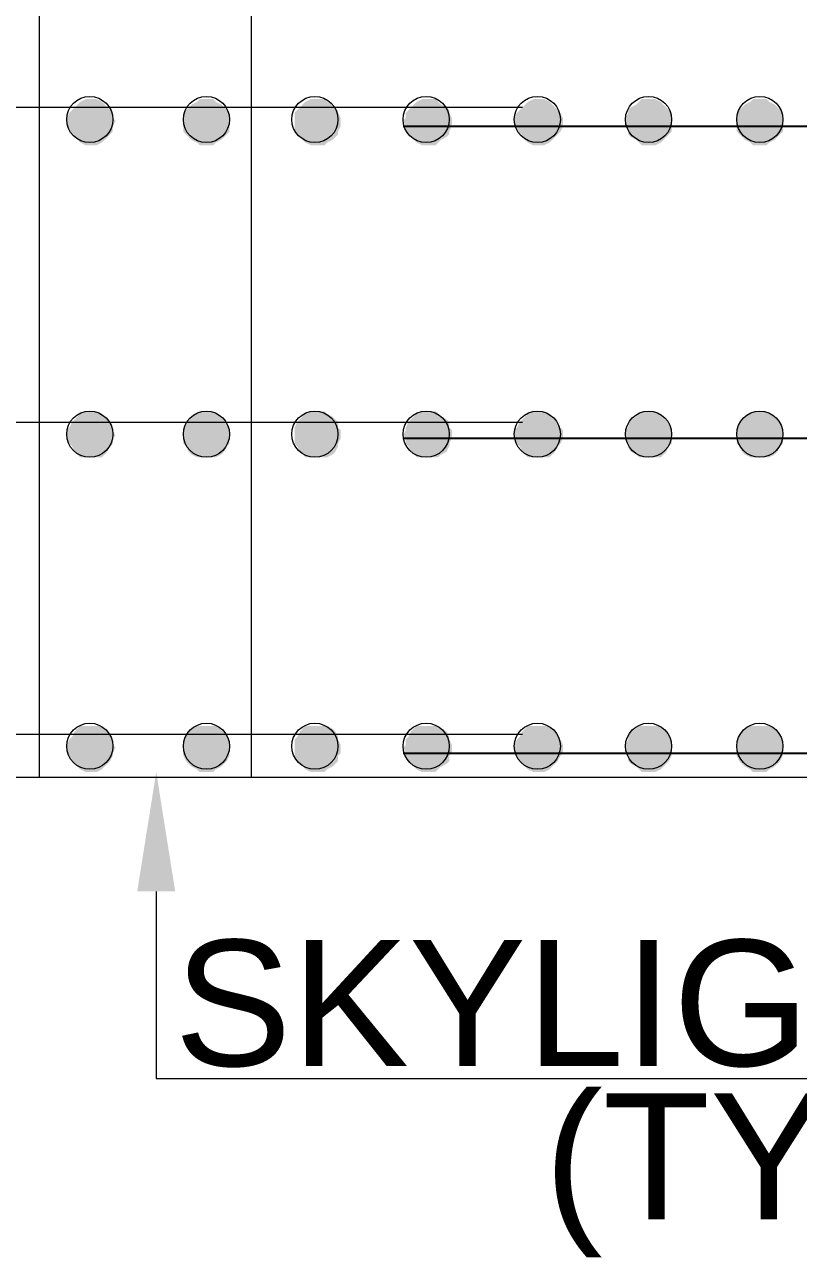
# Model space of a CAD drawing. Header units: inches. Extents: x 2 to 136, y 1 to 96.
# Drawn here: x 43.44 to 49.02, y 41.48 to 50.38 of the extents above; entities that cross this region are included whole.
import ezdxf

# ---------------------------------------------------------------- set-up
doc = ezdxf.new("R2010")
doc.units = ezdxf.units.IN
doc.header["$MEASUREMENT"] = 0
doc.layers.add('PDF_COLUMN', color=251, linetype='Continuous', true_color=0x636466)
doc.layers.add('PDF_Outer Line', color=165, linetype='Continuous', true_color=0x5258ac)
for name, color, linetype in [('PDF_FLOOR LINES', 7, 'Continuous'), ('PDF_Girt', 7, 'Continuous'), ('PDF_Text', 7, 'Continuous')]:
    doc.layers.add(name, color=color, linetype=linetype)
doc.styles.add('PDF Arial', font='arial.ttf')

msp = doc.modelspace()

# ---------------------------------------------------------------- linework, layer by layer
at = {"layer": 'PDF_COLUMN', "color": 7, "lineweight": 0}
for centre in [(43.9079, 49.6914), (44.75, 49.6914), (43.9079, 47.4198), (44.75, 47.4198), (43.9079, 45.1677), (44.75, 45.1677)]:
    msp.add_circle(centre, 0.1665, dxfattribs=at)
at = {"layer": 'PDF_COLUMN', "lineweight": 0}
for centre in [(45.5333, 49.6914), (46.3362, 49.6914), (47.1391, 49.6914), (47.942, 49.6914), (48.7449, 49.6914), (45.5333, 47.4198), (46.3362, 47.4198), (47.1391, 47.4198), (47.942, 47.4198), (48.7449, 47.4198), (45.5333, 45.1677), (46.3362, 45.1677), (47.1391, 45.1677), (47.942, 45.1677), (48.7449, 45.1677)]:
    msp.add_circle(centre, 0.1665, dxfattribs=at)
at = {"layer": 'PDF_COLUMN', "color": 7, "transparency": 33554559}
for points in [[(43.8785, 49.8382), (43.996, 49.8186), (43.8394, 49.8186)], [(43.8981, 49.8382), (43.9569, 49.8382), (43.8785, 49.8382)], [(43.9569, 49.8382), (43.8785, 49.8382), (43.996, 49.8186)], [(43.9373, 49.8382), (43.8981, 49.8382), (43.9569, 49.8382)], [(44.701, 49.8382), (44.8185, 49.8186), (44.6814, 49.8186)], [(44.7402, 49.8382), (44.7989, 49.8382), (44.701, 49.8382)], [(44.7989, 49.8382), (44.701, 49.8382), (44.8185, 49.8186)], [(44.7598, 49.8382), (44.7402, 49.8382), (44.7989, 49.8382)], [(43.761, 49.7403), (44.0744, 49.7011), (43.7414, 49.7011)], [(43.7806, 49.7599), (44.0744, 49.7403), (43.761, 49.7403)], [(44.0744, 49.7403), (43.761, 49.7403), (44.0744, 49.7011)], [(43.8002, 49.7795), (44.0548, 49.7599), (43.7806, 49.7599)], [(44.0548, 49.7599), (43.7806, 49.7599), (44.0744, 49.7403)], [(43.8198, 49.7991), (44.0352, 49.7795), (43.8002, 49.7795)], [(44.0352, 49.7795), (43.8002, 49.7795), (44.0548, 49.7599)], [(43.8394, 49.8186), (44.0156, 49.7991), (43.8198, 49.7991)], [(44.0156, 49.7991), (43.8198, 49.7991), (44.0352, 49.7795)], [(43.996, 49.8186), (43.8394, 49.8186), (44.0156, 49.7991)], [(44.6031, 49.7599), (44.9164, 49.7403), (44.5835, 49.7403)], [(44.9164, 49.7403), (44.5835, 49.7403), (44.9164, 49.7011)], [(44.5835, 49.7403), (44.9164, 49.7011), (44.5835, 49.7011)], [(44.6227, 49.7795), (44.8968, 49.7599), (44.6031, 49.7599)], [(44.8968, 49.7599), (44.6031, 49.7599), (44.9164, 49.7403)], [(44.6423, 49.7991), (44.8772, 49.7795), (44.6227, 49.7795)], [(44.8772, 49.7795), (44.6227, 49.7795), (44.8968, 49.7599)], [(44.6814, 49.8186), (44.8577, 49.7991), (44.6423, 49.7991)], [(44.8577, 49.7991), (44.6423, 49.7991), (44.8772, 49.7795)], [(44.8185, 49.8186), (44.6814, 49.8186), (44.8577, 49.7991)], [(44.0744, 49.7011), (43.7414, 49.7011), (44.0939, 49.6816)], [(43.7414, 49.7011), (44.0939, 49.6816), (43.7414, 49.6816)], [(44.0939, 49.6816), (43.7414, 49.6816), (44.0744, 49.6424)], [(43.7414, 49.6816), (44.0744, 49.6424), (43.7414, 49.6424)], [(44.9164, 49.7011), (44.5835, 49.7011), (44.9164, 49.6816)], [(44.5835, 49.7011), (44.9164, 49.6816), (44.5835, 49.6816)], [(44.9164, 49.6816), (44.5835, 49.6816), (44.9164, 49.6424)], [(44.5835, 49.6816), (44.9164, 49.6424), (44.5835, 49.6424)], [(44.0744, 49.6424), (43.7414, 49.6424), (44.0744, 49.6032)], [(43.7414, 49.6424), (44.0744, 49.6032), (43.761, 49.6032)], [(44.0744, 49.6032), (43.761, 49.6032), (44.0548, 49.5836)], [(43.761, 49.6032), (44.0548, 49.5836), (43.7806, 49.5836)], [(44.0548, 49.5836), (43.7806, 49.5836), (44.0352, 49.5641)], [(43.7806, 49.5836), (44.0352, 49.5641), (43.8002, 49.5641)], [(44.0352, 49.5641), (43.8002, 49.5641), (44.0156, 49.5445)], [(43.8002, 49.5641), (44.0156, 49.5445), (43.8198, 49.5445)], [(44.9164, 49.6424), (44.5835, 49.6424), (44.9164, 49.6032)], [(44.5835, 49.6424), (44.9164, 49.6032), (44.5835, 49.6032)], [(44.9164, 49.6032), (44.5835, 49.6032), (44.8968, 49.5836)], [(44.5835, 49.6032), (44.8968, 49.5836), (44.6031, 49.5836)], [(44.8968, 49.5836), (44.6031, 49.5836), (44.8772, 49.5641)], [(44.6031, 49.5836), (44.8772, 49.5641), (44.6227, 49.5641)], [(44.8772, 49.5641), (44.6227, 49.5641), (44.8577, 49.5445)], [(44.6227, 49.5641), (44.8577, 49.5445), (44.6423, 49.5445)], [(44.0156, 49.5445), (43.8198, 49.5445), (43.996, 49.5249)], [(43.8198, 49.5445), (43.996, 49.5249), (43.8394, 49.5249)], [(43.996, 49.5249), (43.8394, 49.5249), (43.9569, 49.5053)], [(43.8394, 49.5249), (43.9569, 49.5053), (43.8785, 49.5053)], [(43.9569, 49.5053), (43.8785, 49.5053), (43.9373, 49.5053)], [(43.8785, 49.5053), (43.9373, 49.5053), (43.8981, 49.5053)], [(44.8577, 49.5445), (44.6423, 49.5445), (44.8185, 49.5249)], [(44.6423, 49.5445), (44.8185, 49.5249), (44.6814, 49.5249)], [(44.8185, 49.5249), (44.6814, 49.5249), (44.7989, 49.5053)], [(44.6814, 49.5249), (44.7989, 49.5053), (44.701, 49.5053)], [(44.7989, 49.5053), (44.701, 49.5053), (44.7598, 49.5053)], [(44.701, 49.5053), (44.7598, 49.5053), (44.7402, 49.5053)], [(43.8002, 47.5275), (44.0548, 47.5079), (43.7806, 47.5079)], [(43.8198, 47.547), (44.0352, 47.5275), (43.8002, 47.5275)], [(44.0352, 47.5275), (43.8002, 47.5275), (44.0548, 47.5079)], [(43.8394, 47.5666), (44.0156, 47.547), (43.8198, 47.547)], [(44.0156, 47.547), (43.8198, 47.547), (44.0352, 47.5275)], [(43.8785, 47.5862), (43.996, 47.5666), (43.8394, 47.5666)], [(43.996, 47.5666), (43.8394, 47.5666), (44.0156, 47.547)], [(43.8981, 47.5862), (43.9569, 47.5862), (43.8785, 47.5862)], [(43.9569, 47.5862), (43.8785, 47.5862), (43.996, 47.5666)], [(43.9373, 47.5862), (43.8981, 47.5862), (43.9569, 47.5862)], [(44.6227, 47.5275), (44.8968, 47.5079), (44.6031, 47.5079)], [(44.6423, 47.547), (44.8772, 47.5275), (44.6227, 47.5275)], [(44.8772, 47.5275), (44.6227, 47.5275), (44.8968, 47.5079)], [(44.6814, 47.5666), (44.8577, 47.547), (44.6423, 47.547)], [(44.8577, 47.547), (44.6423, 47.547), (44.8772, 47.5275)], [(44.701, 47.5862), (44.8185, 47.5666), (44.6814, 47.5666)], [(44.8185, 47.5666), (44.6814, 47.5666), (44.8577, 47.547)], [(44.7402, 47.5862), (44.7989, 47.5862), (44.701, 47.5862)], [(44.7989, 47.5862), (44.701, 47.5862), (44.8185, 47.5666)], [(44.7598, 47.5862), (44.7402, 47.5862), (44.7989, 47.5862)], [(43.761, 47.4687), (44.0744, 47.4491), (43.7414, 47.4491)], [(44.0744, 47.4491), (43.7414, 47.4491), (44.0939, 47.41)], [(43.7414, 47.4491), (44.0939, 47.41), (43.7414, 47.41)], [(43.7806, 47.5079), (44.0744, 47.4687), (43.761, 47.4687)], [(44.0744, 47.4687), (43.761, 47.4687), (44.0744, 47.4491)], [(44.0548, 47.5079), (43.7806, 47.5079), (44.0744, 47.4687)], [(44.6031, 47.5079), (44.9164, 47.4687), (44.5835, 47.4687)], [(44.9164, 47.4687), (44.5835, 47.4687), (44.9164, 47.4491)], [(44.5835, 47.4687), (44.9164, 47.4491), (44.5835, 47.4491)], [(44.9164, 47.4491), (44.5835, 47.4491), (44.9164, 47.41)], [(44.5835, 47.4491), (44.9164, 47.41), (44.5835, 47.41)], [(44.8968, 47.5079), (44.6031, 47.5079), (44.9164, 47.4687)], [(44.0939, 47.41), (43.7414, 47.41), (44.0744, 47.3904)], [(43.7414, 47.41), (44.0744, 47.3904), (43.7414, 47.3904)], [(44.0744, 47.3904), (43.7414, 47.3904), (44.0744, 47.3512)], [(43.7414, 47.3904), (44.0744, 47.3512), (43.761, 47.3512)], [(44.0744, 47.3512), (43.761, 47.3512), (44.0548, 47.3316)], [(43.761, 47.3512), (44.0548, 47.3316), (43.7806, 47.3316)], [(44.9164, 47.41), (44.5835, 47.41), (44.9164, 47.3904)], [(44.5835, 47.41), (44.9164, 47.3904), (44.5835, 47.3904)], [(44.9164, 47.3904), (44.5835, 47.3904), (44.9164, 47.3512)], [(44.5835, 47.3904), (44.9164, 47.3512), (44.5835, 47.3512)], [(44.9164, 47.3512), (44.5835, 47.3512), (44.8968, 47.3316)], [(44.5835, 47.3512), (44.8968, 47.3316), (44.6031, 47.3316)], [(44.0548, 47.3316), (43.7806, 47.3316), (44.0352, 47.2925)], [(43.7806, 47.3316), (44.0352, 47.2925), (43.8002, 47.2925)], [(44.0352, 47.2925), (43.8002, 47.2925), (44.0156, 47.2729)], [(43.8002, 47.2925), (44.0156, 47.2729), (43.8198, 47.2729)], [(44.0156, 47.2729), (43.8198, 47.2729), (43.996, 47.2533)], [(43.8198, 47.2729), (43.996, 47.2533), (43.8394, 47.2533)], [(43.996, 47.2533), (43.8394, 47.2533), (43.9569, 47.2533)], [(43.8394, 47.2533), (43.9569, 47.2533), (43.8785, 47.2533)], [(43.9569, 47.2533), (43.8785, 47.2533), (43.9373, 47.2533)], [(43.8785, 47.2533), (43.9373, 47.2533), (43.8981, 47.2533)], [(44.8968, 47.3316), (44.6031, 47.3316), (44.8772, 47.2925)], [(44.6031, 47.3316), (44.8772, 47.2925), (44.6227, 47.2925)], [(44.8772, 47.2925), (44.6227, 47.2925), (44.8577, 47.2729)], [(44.6227, 47.2925), (44.8577, 47.2729), (44.6423, 47.2729)], [(44.8577, 47.2729), (44.6423, 47.2729), (44.8185, 47.2533)], [(44.6423, 47.2729), (44.8185, 47.2533), (44.6814, 47.2533)], [(44.8185, 47.2533), (44.6814, 47.2533), (44.7989, 47.2533)], [(44.6814, 47.2533), (44.7989, 47.2533), (44.701, 47.2533)], [(44.7989, 47.2533), (44.701, 47.2533), (44.7598, 47.2533)], [(44.701, 47.2533), (44.7598, 47.2533), (44.7402, 47.2533)], [(43.8198, 45.295), (44.0352, 45.2754), (43.8002, 45.2754)], [(43.8394, 45.3146), (44.0156, 45.295), (43.8198, 45.295)], [(44.0156, 45.295), (43.8198, 45.295), (44.0352, 45.2754)], [(43.8785, 45.3146), (43.996, 45.3146), (43.8394, 45.3146)], [(43.996, 45.3146), (43.8394, 45.3146), (44.0156, 45.295)], [(43.8981, 45.3146), (43.9569, 45.3146), (43.8785, 45.3146)], [(43.9569, 45.3146), (43.8785, 45.3146), (43.996, 45.3146)], [(43.9373, 45.3146), (43.8981, 45.3146), (43.9569, 45.3146)], [(44.6423, 45.295), (44.8772, 45.2754), (44.6227, 45.2754)], [(44.6814, 45.3146), (44.8577, 45.295), (44.6423, 45.295)], [(44.8577, 45.295), (44.6423, 45.295), (44.8772, 45.2754)], [(44.701, 45.3146), (44.8185, 45.3146), (44.6814, 45.3146)], [(44.8185, 45.3146), (44.6814, 45.3146), (44.8577, 45.295)], [(44.7402, 45.3146), (44.7989, 45.3146), (44.701, 45.3146)], [(44.7989, 45.3146), (44.701, 45.3146), (44.8185, 45.3146)], [(44.7598, 45.3146), (44.7402, 45.3146), (44.7989, 45.3146)], [(43.761, 45.2167), (44.0744, 45.1775), (43.7414, 45.1775)], [(43.7806, 45.2363), (44.0744, 45.2167), (43.761, 45.2167)], [(44.0744, 45.2167), (43.761, 45.2167), (44.0744, 45.1775)], [(43.8002, 45.2754), (44.0548, 45.2363), (43.7806, 45.2363)], [(44.0548, 45.2363), (43.7806, 45.2363), (44.0744, 45.2167)], [(44.0352, 45.2754), (43.8002, 45.2754), (44.0548, 45.2363)], [(44.6031, 45.2363), (44.9164, 45.2167), (44.5835, 45.2167)], [(44.9164, 45.2167), (44.5835, 45.2167), (44.9164, 45.1775)], [(44.5835, 45.2167), (44.9164, 45.1775), (44.5835, 45.1775)], [(44.6227, 45.2754), (44.8968, 45.2363), (44.6031, 45.2363)], [(44.8968, 45.2363), (44.6031, 45.2363), (44.9164, 45.2167)], [(44.8772, 45.2754), (44.6227, 45.2754), (44.8968, 45.2363)], [(44.0744, 45.1775), (43.7414, 45.1775), (44.0939, 45.1579)], [(43.7414, 45.1775), (44.0939, 45.1579), (43.7414, 45.1579)], [(44.0939, 45.1579), (43.7414, 45.1579), (44.0744, 45.1188)], [(43.7414, 45.1579), (44.0744, 45.1188), (43.7414, 45.1188)], [(44.0744, 45.1188), (43.7414, 45.1188), (44.0744, 45.0992)], [(43.7414, 45.1188), (44.0744, 45.0992), (43.761, 45.0992)], [(44.9164, 45.1775), (44.5835, 45.1775), (44.9164, 45.1579)], [(44.5835, 45.1775), (44.9164, 45.1579), (44.5835, 45.1579)], [(44.9164, 45.1579), (44.5835, 45.1579), (44.9164, 45.1188)], [(44.5835, 45.1579), (44.9164, 45.1188), (44.5835, 45.1188)], [(44.9164, 45.1188), (44.5835, 45.1188), (44.9164, 45.0992)], [(44.5835, 45.1188), (44.9164, 45.0992), (44.5835, 45.0992)], [(44.0744, 45.0992), (43.761, 45.0992), (44.0548, 45.06)], [(43.761, 45.0992), (44.0548, 45.06), (43.7806, 45.06)], [(44.0548, 45.06), (43.7806, 45.06), (44.0352, 45.0404)], [(43.7806, 45.06), (44.0352, 45.0404), (43.8002, 45.0404)], [(44.0352, 45.0404), (43.8002, 45.0404), (44.0156, 45.0209)], [(43.8002, 45.0404), (44.0156, 45.0209), (43.8198, 45.0209)], [(44.0156, 45.0209), (43.8198, 45.0209), (43.996, 45.0013)], [(43.8198, 45.0209), (43.996, 45.0013), (43.8394, 45.0013)], [(44.9164, 45.0992), (44.5835, 45.0992), (44.8968, 45.06)], [(44.5835, 45.0992), (44.8968, 45.06), (44.6031, 45.06)], [(44.8968, 45.06), (44.6031, 45.06), (44.8772, 45.0404)], [(44.6031, 45.06), (44.8772, 45.0404), (44.6227, 45.0404)], [(44.8772, 45.0404), (44.6227, 45.0404), (44.8577, 45.0209)], [(44.6227, 45.0404), (44.8577, 45.0209), (44.6423, 45.0209)], [(44.8577, 45.0209), (44.6423, 45.0209), (44.8185, 45.0013)], [(44.6423, 45.0209), (44.8185, 45.0013), (44.6814, 45.0013)], [(43.996, 45.0013), (43.8394, 45.0013), (43.9569, 44.9817)], [(43.8394, 45.0013), (43.9569, 44.9817), (43.8785, 44.9817)], [(43.9569, 44.9817), (43.8785, 44.9817), (43.9373, 44.9817)], [(43.8785, 44.9817), (43.9373, 44.9817), (43.8981, 44.9817)], [(44.8185, 45.0013), (44.6814, 45.0013), (44.7989, 44.9817)], [(44.6814, 45.0013), (44.7989, 44.9817), (44.701, 44.9817)], [(44.7989, 44.9817), (44.701, 44.9817), (44.7598, 44.9817)], [(44.701, 44.9817), (44.7598, 44.9817), (44.7402, 44.9817)]]:
    msp.add_solid(points, dxfattribs=at)
at = {"layer": 'PDF_COLUMN', "transparency": 33554559}
for points in [[(45.5039, 49.8382), (45.6214, 49.8186), (45.4647, 49.8186)], [(45.5431, 49.8382), (45.6018, 49.8382), (45.5039, 49.8382)], [(45.6018, 49.8382), (45.5039, 49.8382), (45.6214, 49.8186)], [(45.5626, 49.8382), (45.5431, 49.8382), (45.6018, 49.8382)], [(46.3068, 49.8382), (46.4243, 49.8186), (46.2676, 49.8186)], [(46.3264, 49.8382), (46.4047, 49.8382), (46.3068, 49.8382)], [(46.4047, 49.8382), (46.3068, 49.8382), (46.4243, 49.8186)], [(46.3655, 49.8382), (46.3264, 49.8382), (46.4047, 49.8382)], [(47.1097, 49.8382), (47.2272, 49.8186), (47.0705, 49.8186)], [(47.1293, 49.8382), (47.188, 49.8382), (47.1097, 49.8382)], [(47.188, 49.8382), (47.1097, 49.8382), (47.2272, 49.8186)], [(47.1684, 49.8382), (47.1293, 49.8382), (47.188, 49.8382)], [(47.893, 49.8382), (48.0301, 49.8186), (47.8734, 49.8186)], [(47.9322, 49.8382), (47.9909, 49.8382), (47.893, 49.8382)], [(47.9909, 49.8382), (47.893, 49.8382), (48.0301, 49.8186)], [(47.9713, 49.8382), (47.9322, 49.8382), (47.9909, 49.8382)], [(48.6959, 49.8382), (48.8134, 49.8186), (48.6763, 49.8186)], [(48.7351, 49.8382), (48.7938, 49.8382), (48.6959, 49.8382)], [(48.7938, 49.8382), (48.6959, 49.8382), (48.8134, 49.8186)], [(48.7546, 49.8382), (48.7351, 49.8382), (48.7938, 49.8382)], [(45.406, 49.7599), (45.6997, 49.7403), (45.3864, 49.7403)], [(45.6997, 49.7403), (45.3864, 49.7403), (45.7193, 49.7011)], [(45.3864, 49.7403), (45.7193, 49.7011), (45.3864, 49.7011)], [(45.4256, 49.7795), (45.6997, 49.7599), (45.406, 49.7599)], [(45.6997, 49.7599), (45.406, 49.7599), (45.6997, 49.7403)], [(45.4452, 49.7991), (45.6801, 49.7795), (45.4256, 49.7795)], [(45.6801, 49.7795), (45.4256, 49.7795), (45.6997, 49.7599)], [(45.4647, 49.8186), (45.6606, 49.7991), (45.4452, 49.7991)], [(45.6606, 49.7991), (45.4452, 49.7991), (45.6801, 49.7795)], [(45.6214, 49.8186), (45.4647, 49.8186), (45.6606, 49.7991)], [(46.2089, 49.7599), (46.5026, 49.7403), (46.1893, 49.7403)], [(46.5026, 49.7403), (46.1893, 49.7403), (46.5222, 49.7011)], [(46.1893, 49.7403), (46.5222, 49.7011), (46.1893, 49.7011)], [(46.2285, 49.7795), (46.5026, 49.7599), (46.2089, 49.7599)], [(46.5026, 49.7599), (46.2089, 49.7599), (46.5026, 49.7403)], [(46.248, 49.7991), (46.483, 49.7795), (46.2285, 49.7795)], [(46.483, 49.7795), (46.2285, 49.7795), (46.5026, 49.7599)], [(46.2676, 49.8186), (46.4439, 49.7991), (46.248, 49.7991)], [(46.4439, 49.7991), (46.248, 49.7991), (46.483, 49.7795)], [(46.4243, 49.8186), (46.2676, 49.8186), (46.4439, 49.7991)], [(46.9922, 49.7403), (47.3251, 49.7011), (46.9726, 49.7011)], [(47.0118, 49.7599), (47.3055, 49.7403), (46.9922, 49.7403)], [(47.3055, 49.7403), (46.9922, 49.7403), (47.3251, 49.7011)], [(47.0314, 49.7795), (47.2859, 49.7599), (47.0118, 49.7599)], [(47.2859, 49.7599), (47.0118, 49.7599), (47.3055, 49.7403)], [(47.0509, 49.7991), (47.2664, 49.7795), (47.0314, 49.7795)], [(47.2664, 49.7795), (47.0314, 49.7795), (47.2859, 49.7599)], [(47.0705, 49.8186), (47.2468, 49.7991), (47.0509, 49.7991)], [(47.2468, 49.7991), (47.0509, 49.7991), (47.2664, 49.7795)], [(47.2272, 49.8186), (47.0705, 49.8186), (47.2468, 49.7991)], [(47.7951, 49.7403), (48.1084, 49.7011), (47.7755, 49.7011)], [(47.8147, 49.7795), (48.0888, 49.7599), (47.7951, 49.7599)], [(48.0888, 49.7599), (47.7951, 49.7599), (48.1084, 49.7403)], [(47.7951, 49.7599), (48.1084, 49.7403), (47.7951, 49.7403)], [(48.1084, 49.7403), (47.7951, 49.7403), (48.1084, 49.7011)], [(47.8538, 49.7991), (48.0692, 49.7795), (47.8147, 49.7795)], [(48.0692, 49.7795), (47.8147, 49.7795), (48.0888, 49.7599)], [(47.8734, 49.8186), (48.0497, 49.7991), (47.8538, 49.7991)], [(48.0497, 49.7991), (47.8538, 49.7991), (48.0692, 49.7795)], [(48.0301, 49.8186), (47.8734, 49.8186), (48.0497, 49.7991)], [(48.598, 49.7599), (48.9113, 49.7403), (48.5784, 49.7403)], [(48.9113, 49.7403), (48.5784, 49.7403), (48.9113, 49.7011)], [(48.5784, 49.7403), (48.9113, 49.7011), (48.5784, 49.7011)], [(48.6176, 49.7795), (48.8917, 49.7599), (48.598, 49.7599)], [(48.8917, 49.7599), (48.598, 49.7599), (48.9113, 49.7403)], [(48.6371, 49.7991), (48.8721, 49.7795), (48.6176, 49.7795)], [(48.8721, 49.7795), (48.6176, 49.7795), (48.8917, 49.7599)], [(48.6763, 49.8186), (48.8526, 49.7991), (48.6371, 49.7991)], [(48.8526, 49.7991), (48.6371, 49.7991), (48.8721, 49.7795)], [(48.8134, 49.8186), (48.6763, 49.8186), (48.8526, 49.7991)], [(45.7193, 49.7011), (45.3864, 49.7011), (45.7193, 49.6816)], [(45.3864, 49.7011), (45.7193, 49.6816), (45.3864, 49.6816)], [(45.7193, 49.6816), (45.3864, 49.6816), (45.7193, 49.6424)], [(45.3864, 49.6816), (45.7193, 49.6424), (45.3864, 49.6424)], [(46.1893, 49.7011), (46.5222, 49.6816), (46.1697, 49.6816)], [(46.5222, 49.6816), (46.1697, 49.6816), (46.5222, 49.6424)], [(46.1697, 49.6816), (46.5222, 49.6424), (46.1893, 49.6424)], [(46.5222, 49.7011), (46.1893, 49.7011), (46.5222, 49.6816)], [(47.3251, 49.7011), (46.9726, 49.7011), (47.3251, 49.6816)], [(46.9726, 49.7011), (47.3251, 49.6816), (46.9726, 49.6816)], [(47.3251, 49.6816), (46.9726, 49.6816), (47.3251, 49.6424)], [(46.9726, 49.6816), (47.3251, 49.6424), (46.9726, 49.6424)], [(48.1084, 49.7011), (47.7755, 49.7011), (48.1084, 49.6816)], [(47.7755, 49.7011), (48.1084, 49.6816), (47.7755, 49.6816)], [(48.1084, 49.6816), (47.7755, 49.6816), (48.1084, 49.6424)], [(47.7755, 49.6816), (48.1084, 49.6424), (47.7755, 49.6424)], [(48.9113, 49.7011), (48.5784, 49.7011), (48.9113, 49.6816)], [(48.5784, 49.7011), (48.9113, 49.6816), (48.5784, 49.6816)], [(48.9113, 49.6816), (48.5784, 49.6816), (48.9113, 49.6424)], [(48.5784, 49.6816), (48.9113, 49.6424), (48.5784, 49.6424)], [(45.7193, 49.6424), (45.3864, 49.6424), (45.6997, 49.6032)], [(45.3864, 49.6424), (45.6997, 49.6032), (45.3864, 49.6032)], [(45.6997, 49.6032), (45.3864, 49.6032), (45.6997, 49.5836)], [(45.3864, 49.6032), (45.6997, 49.5836), (45.406, 49.5836)], [(45.6997, 49.5836), (45.406, 49.5836), (45.6801, 49.5641)], [(45.406, 49.5836), (45.6801, 49.5641), (45.4256, 49.5641)], [(45.6801, 49.5641), (45.4256, 49.5641), (45.6606, 49.5445)], [(45.4256, 49.5641), (45.6606, 49.5445), (45.4452, 49.5445)], [(46.5222, 49.6424), (46.1893, 49.6424), (46.5026, 49.6032)], [(46.1893, 49.6424), (46.5026, 49.6032), (46.1893, 49.6032)], [(46.5026, 49.6032), (46.1893, 49.6032), (46.5026, 49.5836)], [(46.1893, 49.6032), (46.5026, 49.5836), (46.2089, 49.5836)], [(46.5026, 49.5836), (46.2089, 49.5836), (46.483, 49.5641)], [(46.2089, 49.5836), (46.483, 49.5641), (46.2285, 49.5641)], [(46.483, 49.5641), (46.2285, 49.5641), (46.4439, 49.5445)], [(46.2285, 49.5641), (46.4439, 49.5445), (46.248, 49.5445)], [(47.3251, 49.6424), (46.9726, 49.6424), (47.3055, 49.6032)], [(46.9726, 49.6424), (47.3055, 49.6032), (46.9922, 49.6032)], [(47.3055, 49.6032), (46.9922, 49.6032), (47.2859, 49.5836)], [(46.9922, 49.6032), (47.2859, 49.5836), (47.0118, 49.5836)], [(47.2859, 49.5836), (47.0118, 49.5836), (47.2664, 49.5641)], [(47.0118, 49.5836), (47.2664, 49.5641), (47.0314, 49.5641)], [(47.2664, 49.5641), (47.0314, 49.5641), (47.2468, 49.5445)], [(47.0314, 49.5641), (47.2468, 49.5445), (47.0509, 49.5445)], [(48.1084, 49.6424), (47.7755, 49.6424), (48.1084, 49.6032)], [(47.7755, 49.6424), (48.1084, 49.6032), (47.7951, 49.6032)], [(48.1084, 49.6032), (47.7951, 49.6032), (48.0888, 49.5836)], [(47.7951, 49.6032), (48.0888, 49.5836), (47.7951, 49.5836)], [(48.0888, 49.5836), (47.7951, 49.5836), (48.0692, 49.5641)], [(47.7951, 49.5836), (48.0692, 49.5641), (47.8147, 49.5641)], [(48.0692, 49.5641), (47.8147, 49.5641), (48.0497, 49.5445)], [(47.8147, 49.5641), (48.0497, 49.5445), (47.8538, 49.5445)], [(48.9113, 49.6424), (48.5784, 49.6424), (48.9113, 49.6032)], [(48.5784, 49.6424), (48.9113, 49.6032), (48.5784, 49.6032)], [(48.9113, 49.6032), (48.5784, 49.6032), (48.8917, 49.5836)], [(48.5784, 49.6032), (48.8917, 49.5836), (48.598, 49.5836)], [(48.8917, 49.5836), (48.598, 49.5836), (48.8721, 49.5641)], [(48.598, 49.5836), (48.8721, 49.5641), (48.6176, 49.5641)], [(48.8721, 49.5641), (48.6176, 49.5641), (48.8526, 49.5445)], [(48.6176, 49.5641), (48.8526, 49.5445), (48.6371, 49.5445)], [(45.6606, 49.5445), (45.4452, 49.5445), (45.6214, 49.5249)], [(45.4452, 49.5445), (45.6214, 49.5249), (45.4647, 49.5249)], [(45.6214, 49.5249), (45.4647, 49.5249), (45.6018, 49.5053)], [(45.4647, 49.5249), (45.6018, 49.5053), (45.5039, 49.5053)], [(45.6018, 49.5053), (45.5039, 49.5053), (45.5626, 49.5053)], [(45.5039, 49.5053), (45.5626, 49.5053), (45.5431, 49.5053)], [(46.4439, 49.5445), (46.248, 49.5445), (46.4243, 49.5249)], [(46.248, 49.5445), (46.4243, 49.5249), (46.2676, 49.5249)], [(46.4243, 49.5249), (46.2676, 49.5249), (46.4047, 49.5053)], [(46.2676, 49.5249), (46.4047, 49.5053), (46.3068, 49.5053)], [(46.4047, 49.5053), (46.3068, 49.5053), (46.3655, 49.5053)], [(46.3068, 49.5053), (46.3655, 49.5053), (46.3264, 49.5053)], [(47.2468, 49.5445), (47.0509, 49.5445), (47.2272, 49.5249)], [(47.0509, 49.5445), (47.2272, 49.5249), (47.0705, 49.5249)], [(47.2272, 49.5249), (47.0705, 49.5249), (47.188, 49.5053)], [(47.0705, 49.5249), (47.188, 49.5053), (47.1097, 49.5053)], [(47.188, 49.5053), (47.1097, 49.5053), (47.1684, 49.5053)], [(47.1097, 49.5053), (47.1684, 49.5053), (47.1293, 49.5053)], [(48.0497, 49.5445), (47.8538, 49.5445), (48.0301, 49.5249)], [(47.8538, 49.5445), (48.0301, 49.5249), (47.8734, 49.5249)], [(48.0301, 49.5249), (47.8734, 49.5249), (47.9909, 49.5053)], [(47.8734, 49.5249), (47.9909, 49.5053), (47.893, 49.5053)], [(47.9909, 49.5053), (47.893, 49.5053), (47.9713, 49.5053)], [(47.893, 49.5053), (47.9713, 49.5053), (47.9322, 49.5053)], [(48.8526, 49.5445), (48.6371, 49.5445), (48.8134, 49.5249)], [(48.6371, 49.5445), (48.8134, 49.5249), (48.6763, 49.5249)], [(48.8134, 49.5249), (48.6763, 49.5249), (48.7938, 49.5053)], [(48.6763, 49.5249), (48.7938, 49.5053), (48.6959, 49.5053)], [(48.7938, 49.5053), (48.6959, 49.5053), (48.7546, 49.5053)], [(48.6959, 49.5053), (48.7546, 49.5053), (48.7351, 49.5053)], [(45.4256, 47.5275), (45.6997, 47.5079), (45.406, 47.5079)], [(45.4452, 47.547), (45.6801, 47.5275), (45.4256, 47.5275)], [(45.6801, 47.5275), (45.4256, 47.5275), (45.6997, 47.5079)], [(45.4647, 47.5666), (45.6606, 47.547), (45.4452, 47.547)], [(45.6606, 47.547), (45.4452, 47.547), (45.6801, 47.5275)], [(45.5039, 47.5862), (45.6214, 47.5666), (45.4647, 47.5666)], [(45.6214, 47.5666), (45.4647, 47.5666), (45.6606, 47.547)], [(45.5431, 47.5862), (45.6018, 47.5862), (45.5039, 47.5862)], [(45.6018, 47.5862), (45.5039, 47.5862), (45.6214, 47.5666)], [(45.5626, 47.5862), (45.5431, 47.5862), (45.6018, 47.5862)], [(46.2285, 47.5275), (46.5026, 47.5079), (46.2089, 47.5079)], [(46.248, 47.547), (46.483, 47.5275), (46.2285, 47.5275)], [(46.483, 47.5275), (46.2285, 47.5275), (46.5026, 47.5079)], [(46.2676, 47.5666), (46.4439, 47.547), (46.248, 47.547)], [(46.4439, 47.547), (46.248, 47.547), (46.483, 47.5275)], [(46.3068, 47.5862), (46.4243, 47.5666), (46.2676, 47.5666)], [(46.4243, 47.5666), (46.2676, 47.5666), (46.4439, 47.547)], [(46.3264, 47.5862), (46.4047, 47.5862), (46.3068, 47.5862)], [(46.4047, 47.5862), (46.3068, 47.5862), (46.4243, 47.5666)], [(46.3655, 47.5862), (46.3264, 47.5862), (46.4047, 47.5862)], [(47.0314, 47.5275), (47.2859, 47.5079), (47.0118, 47.5079)], [(47.0509, 47.547), (47.2664, 47.5275), (47.0314, 47.5275)], [(47.2664, 47.5275), (47.0314, 47.5275), (47.2859, 47.5079)], [(47.0705, 47.5666), (47.2468, 47.547), (47.0509, 47.547)], [(47.2468, 47.547), (47.0509, 47.547), (47.2664, 47.5275)], [(47.1097, 47.5862), (47.2272, 47.5666), (47.0705, 47.5666)], [(47.2272, 47.5666), (47.0705, 47.5666), (47.2468, 47.547)], [(47.1293, 47.5862), (47.188, 47.5862), (47.1097, 47.5862)], [(47.188, 47.5862), (47.1097, 47.5862), (47.2272, 47.5666)], [(47.1684, 47.5862), (47.1293, 47.5862), (47.188, 47.5862)], [(47.8147, 47.5275), (48.0888, 47.5079), (47.7951, 47.5079)], [(47.8538, 47.547), (48.0692, 47.5275), (47.8147, 47.5275)], [(48.0692, 47.5275), (47.8147, 47.5275), (48.0888, 47.5079)], [(47.8734, 47.5666), (48.0497, 47.547), (47.8538, 47.547)], [(48.0497, 47.547), (47.8538, 47.547), (48.0692, 47.5275)], [(47.893, 47.5862), (48.0301, 47.5666), (47.8734, 47.5666)], [(48.0301, 47.5666), (47.8734, 47.5666), (48.0497, 47.547)], [(47.9322, 47.5862), (47.9909, 47.5862), (47.893, 47.5862)], [(47.9909, 47.5862), (47.893, 47.5862), (48.0301, 47.5666)], [(47.9713, 47.5862), (47.9322, 47.5862), (47.9909, 47.5862)], [(48.6176, 47.5275), (48.8917, 47.5079), (48.598, 47.5079)], [(48.6371, 47.547), (48.8721, 47.5275), (48.6176, 47.5275)], [(48.8721, 47.5275), (48.6176, 47.5275), (48.8917, 47.5079)], [(48.6763, 47.5666), (48.8526, 47.547), (48.6371, 47.547)], [(48.8526, 47.547), (48.6371, 47.547), (48.8721, 47.5275)], [(48.6959, 47.5862), (48.8134, 47.5666), (48.6763, 47.5666)], [(48.8134, 47.5666), (48.6763, 47.5666), (48.8526, 47.547)], [(48.7351, 47.5862), (48.7938, 47.5862), (48.6959, 47.5862)], [(48.7938, 47.5862), (48.6959, 47.5862), (48.8134, 47.5666)], [(48.7546, 47.5862), (48.7351, 47.5862), (48.7938, 47.5862)], [(45.406, 47.5079), (45.6997, 47.4687), (45.3864, 47.4687)], [(45.6997, 47.4687), (45.3864, 47.4687), (45.7193, 47.4491)], [(45.3864, 47.4687), (45.7193, 47.4491), (45.3864, 47.4491)], [(45.7193, 47.4491), (45.3864, 47.4491), (45.7193, 47.41)], [(45.3864, 47.4491), (45.7193, 47.41), (45.3864, 47.41)], [(45.6997, 47.5079), (45.406, 47.5079), (45.6997, 47.4687)], [(46.1893, 47.4491), (46.5222, 47.41), (46.1697, 47.41)], [(46.2089, 47.5079), (46.5026, 47.4687), (46.1893, 47.4687)], [(46.5026, 47.4687), (46.1893, 47.4687), (46.5222, 47.4491)], [(46.1893, 47.4687), (46.5222, 47.4491), (46.1893, 47.4491)], [(46.5222, 47.4491), (46.1893, 47.4491), (46.5222, 47.41)], [(46.5026, 47.5079), (46.2089, 47.5079), (46.5026, 47.4687)], [(46.9922, 47.4687), (47.3251, 47.4491), (46.9726, 47.4491)], [(47.3251, 47.4491), (46.9726, 47.4491), (47.3251, 47.41)], [(46.9726, 47.4491), (47.3251, 47.41), (46.9726, 47.41)], [(47.0118, 47.5079), (47.3055, 47.4687), (46.9922, 47.4687)], [(47.3055, 47.4687), (46.9922, 47.4687), (47.3251, 47.4491)], [(47.2859, 47.5079), (47.0118, 47.5079), (47.3055, 47.4687)], [(47.7951, 47.4687), (48.1084, 47.4491), (47.7755, 47.4491)], [(48.1084, 47.4491), (47.7755, 47.4491), (48.1084, 47.41)], [(47.7755, 47.4491), (48.1084, 47.41), (47.7755, 47.41)], [(48.0888, 47.5079), (47.7951, 47.5079), (48.1084, 47.4687)], [(47.7951, 47.5079), (48.1084, 47.4687), (47.7951, 47.4687)], [(48.1084, 47.4687), (47.7951, 47.4687), (48.1084, 47.4491)], [(48.598, 47.5079), (48.9113, 47.4687), (48.5784, 47.4687)], [(48.9113, 47.4687), (48.5784, 47.4687), (48.9113, 47.4491)], [(48.5784, 47.4687), (48.9113, 47.4491), (48.5784, 47.4491)], [(48.9113, 47.4491), (48.5784, 47.4491), (48.9113, 47.41)], [(48.5784, 47.4491), (48.9113, 47.41), (48.5784, 47.41)], [(48.8917, 47.5079), (48.598, 47.5079), (48.9113, 47.4687)], [(45.7193, 47.41), (45.3864, 47.41), (45.7193, 47.3904)], [(45.3864, 47.41), (45.7193, 47.3904), (45.3864, 47.3904)], [(45.7193, 47.3904), (45.3864, 47.3904), (45.6997, 47.3512)], [(45.3864, 47.3904), (45.6997, 47.3512), (45.3864, 47.3512)], [(45.6997, 47.3512), (45.3864, 47.3512), (45.6997, 47.3316)], [(45.3864, 47.3512), (45.6997, 47.3316), (45.406, 47.3316)], [(46.5222, 47.41), (46.1697, 47.41), (46.5222, 47.3904)], [(46.1697, 47.41), (46.5222, 47.3904), (46.1893, 47.3904)], [(46.5222, 47.3904), (46.1893, 47.3904), (46.5026, 47.3512)], [(46.1893, 47.3904), (46.5026, 47.3512), (46.1893, 47.3512)], [(46.5026, 47.3512), (46.1893, 47.3512), (46.5026, 47.3316)], [(46.1893, 47.3512), (46.5026, 47.3316), (46.2089, 47.3316)], [(47.3251, 47.41), (46.9726, 47.41), (47.3251, 47.3904)], [(46.9726, 47.41), (47.3251, 47.3904), (46.9726, 47.3904)], [(47.3251, 47.3904), (46.9726, 47.3904), (47.3055, 47.3512)], [(46.9726, 47.3904), (47.3055, 47.3512), (46.9922, 47.3512)], [(47.3055, 47.3512), (46.9922, 47.3512), (47.2859, 47.3316)], [(46.9922, 47.3512), (47.2859, 47.3316), (47.0118, 47.3316)], [(48.1084, 47.41), (47.7755, 47.41), (48.1084, 47.3904)], [(47.7755, 47.41), (48.1084, 47.3904), (47.7755, 47.3904)], [(48.1084, 47.3904), (47.7755, 47.3904), (48.1084, 47.3512)], [(47.7755, 47.3904), (48.1084, 47.3512), (47.7951, 47.3512)], [(48.1084, 47.3512), (47.7951, 47.3512), (48.0888, 47.3316)], [(47.7951, 47.3512), (48.0888, 47.3316), (47.7951, 47.3316)], [(48.9113, 47.41), (48.5784, 47.41), (48.9113, 47.3904)], [(48.5784, 47.41), (48.9113, 47.3904), (48.5784, 47.3904)], [(48.9113, 47.3904), (48.5784, 47.3904), (48.9113, 47.3512)], [(48.5784, 47.3904), (48.9113, 47.3512), (48.5784, 47.3512)], [(48.9113, 47.3512), (48.5784, 47.3512), (48.8917, 47.3316)], [(48.5784, 47.3512), (48.8917, 47.3316), (48.598, 47.3316)], [(45.6997, 47.3316), (45.406, 47.3316), (45.6801, 47.2925)], [(45.406, 47.3316), (45.6801, 47.2925), (45.4256, 47.2925)], [(45.6801, 47.2925), (45.4256, 47.2925), (45.6606, 47.2729)], [(45.4256, 47.2925), (45.6606, 47.2729), (45.4452, 47.2729)], [(45.6606, 47.2729), (45.4452, 47.2729), (45.6214, 47.2533)], [(45.4452, 47.2729), (45.6214, 47.2533), (45.4647, 47.2533)], [(45.6214, 47.2533), (45.4647, 47.2533), (45.6018, 47.2533)], [(45.4647, 47.2533), (45.6018, 47.2533), (45.5039, 47.2533)], [(45.6018, 47.2533), (45.5039, 47.2533), (45.5626, 47.2533)], [(45.5039, 47.2533), (45.5626, 47.2533), (45.5431, 47.2533)], [(46.5026, 47.3316), (46.2089, 47.3316), (46.483, 47.2925)], [(46.2089, 47.3316), (46.483, 47.2925), (46.2285, 47.2925)], [(46.483, 47.2925), (46.2285, 47.2925), (46.4439, 47.2729)], [(46.2285, 47.2925), (46.4439, 47.2729), (46.248, 47.2729)], [(46.4439, 47.2729), (46.248, 47.2729), (46.4243, 47.2533)], [(46.248, 47.2729), (46.4243, 47.2533), (46.2676, 47.2533)], [(46.4243, 47.2533), (46.2676, 47.2533), (46.4047, 47.2533)], [(46.2676, 47.2533), (46.4047, 47.2533), (46.3068, 47.2533)], [(46.4047, 47.2533), (46.3068, 47.2533), (46.3655, 47.2533)], [(46.3068, 47.2533), (46.3655, 47.2533), (46.3264, 47.2533)], [(47.2859, 47.3316), (47.0118, 47.3316), (47.2664, 47.2925)], [(47.0118, 47.3316), (47.2664, 47.2925), (47.0314, 47.2925)], [(47.2664, 47.2925), (47.0314, 47.2925), (47.2468, 47.2729)], [(47.0314, 47.2925), (47.2468, 47.2729), (47.0509, 47.2729)], [(47.2468, 47.2729), (47.0509, 47.2729), (47.2272, 47.2533)], [(47.0509, 47.2729), (47.2272, 47.2533), (47.0705, 47.2533)], [(47.2272, 47.2533), (47.0705, 47.2533), (47.188, 47.2533)], [(47.0705, 47.2533), (47.188, 47.2533), (47.1097, 47.2533)], [(47.188, 47.2533), (47.1097, 47.2533), (47.1684, 47.2533)], [(47.1097, 47.2533), (47.1684, 47.2533), (47.1293, 47.2533)], [(48.0888, 47.3316), (47.7951, 47.3316), (48.0692, 47.2925)], [(47.7951, 47.3316), (48.0692, 47.2925), (47.8147, 47.2925)], [(48.0692, 47.2925), (47.8147, 47.2925), (48.0497, 47.2729)], [(47.8147, 47.2925), (48.0497, 47.2729), (47.8538, 47.2729)], [(48.0497, 47.2729), (47.8538, 47.2729), (48.0301, 47.2533)], [(47.8538, 47.2729), (48.0301, 47.2533), (47.8734, 47.2533)], [(48.0301, 47.2533), (47.8734, 47.2533), (47.9909, 47.2533)], [(47.8734, 47.2533), (47.9909, 47.2533), (47.893, 47.2533)], [(47.9909, 47.2533), (47.893, 47.2533), (47.9713, 47.2533)], [(47.893, 47.2533), (47.9713, 47.2533), (47.9322, 47.2533)], [(48.8917, 47.3316), (48.598, 47.3316), (48.8721, 47.2925)], [(48.598, 47.3316), (48.8721, 47.2925), (48.6176, 47.2925)], [(48.8721, 47.2925), (48.6176, 47.2925), (48.8526, 47.2729)], [(48.6176, 47.2925), (48.8526, 47.2729), (48.6371, 47.2729)], [(48.8526, 47.2729), (48.6371, 47.2729), (48.8134, 47.2533)], [(48.6371, 47.2729), (48.8134, 47.2533), (48.6763, 47.2533)], [(48.8134, 47.2533), (48.6763, 47.2533), (48.7938, 47.2533)], [(48.6763, 47.2533), (48.7938, 47.2533), (48.6959, 47.2533)], [(48.7938, 47.2533), (48.6959, 47.2533), (48.7546, 47.2533)], [(48.6959, 47.2533), (48.7546, 47.2533), (48.7351, 47.2533)], [(45.4452, 45.295), (45.6801, 45.2754), (45.4256, 45.2754)], [(45.4647, 45.3146), (45.6606, 45.295), (45.4452, 45.295)], [(45.6606, 45.295), (45.4452, 45.295), (45.6801, 45.2754)], [(45.5039, 45.3146), (45.6214, 45.3146), (45.4647, 45.3146)], [(45.6214, 45.3146), (45.4647, 45.3146), (45.6606, 45.295)], [(45.5431, 45.3146), (45.6018, 45.3146), (45.5039, 45.3146)], [(45.6018, 45.3146), (45.5039, 45.3146), (45.6214, 45.3146)], [(45.5626, 45.3146), (45.5431, 45.3146), (45.6018, 45.3146)], [(46.248, 45.295), (46.483, 45.2754), (46.2285, 45.2754)], [(46.2676, 45.3146), (46.4439, 45.295), (46.248, 45.295)], [(46.4439, 45.295), (46.248, 45.295), (46.483, 45.2754)], [(46.3068, 45.3146), (46.4243, 45.3146), (46.2676, 45.3146)], [(46.4243, 45.3146), (46.2676, 45.3146), (46.4439, 45.295)], [(46.3264, 45.3146), (46.4047, 45.3146), (46.3068, 45.3146)], [(46.4047, 45.3146), (46.3068, 45.3146), (46.4243, 45.3146)], [(46.3655, 45.3146), (46.3264, 45.3146), (46.4047, 45.3146)], [(47.0509, 45.295), (47.2664, 45.2754), (47.0314, 45.2754)], [(47.0705, 45.3146), (47.2468, 45.295), (47.0509, 45.295)], [(47.2468, 45.295), (47.0509, 45.295), (47.2664, 45.2754)], [(47.1097, 45.3146), (47.2272, 45.3146), (47.0705, 45.3146)], [(47.2272, 45.3146), (47.0705, 45.3146), (47.2468, 45.295)], [(47.1293, 45.3146), (47.188, 45.3146), (47.1097, 45.3146)], [(47.188, 45.3146), (47.1097, 45.3146), (47.2272, 45.3146)], [(47.1684, 45.3146), (47.1293, 45.3146), (47.188, 45.3146)], [(47.8538, 45.295), (48.0692, 45.2754), (47.8147, 45.2754)], [(47.8734, 45.3146), (48.0497, 45.295), (47.8538, 45.295)], [(48.0497, 45.295), (47.8538, 45.295), (48.0692, 45.2754)], [(47.893, 45.3146), (48.0301, 45.3146), (47.8734, 45.3146)], [(48.0301, 45.3146), (47.8734, 45.3146), (48.0497, 45.295)], [(47.9322, 45.3146), (47.9909, 45.3146), (47.893, 45.3146)], [(47.9909, 45.3146), (47.893, 45.3146), (48.0301, 45.3146)], [(47.9713, 45.3146), (47.9322, 45.3146), (47.9909, 45.3146)], [(48.6371, 45.295), (48.8721, 45.2754), (48.6176, 45.2754)], [(48.6763, 45.3146), (48.8526, 45.295), (48.6371, 45.295)], [(48.8526, 45.295), (48.6371, 45.295), (48.8721, 45.2754)], [(48.6959, 45.3146), (48.8134, 45.3146), (48.6763, 45.3146)], [(48.8134, 45.3146), (48.6763, 45.3146), (48.8526, 45.295)], [(48.7351, 45.3146), (48.7938, 45.3146), (48.6959, 45.3146)], [(48.7938, 45.3146), (48.6959, 45.3146), (48.8134, 45.3146)], [(48.7546, 45.3146), (48.7351, 45.3146), (48.7938, 45.3146)], [(45.406, 45.2363), (45.6997, 45.2167), (45.3864, 45.2167)], [(45.6997, 45.2167), (45.3864, 45.2167), (45.7193, 45.1775)], [(45.3864, 45.2167), (45.7193, 45.1775), (45.3864, 45.1775)], [(45.4256, 45.2754), (45.6997, 45.2363), (45.406, 45.2363)], [(45.6997, 45.2363), (45.406, 45.2363), (45.6997, 45.2167)], [(45.6801, 45.2754), (45.4256, 45.2754), (45.6997, 45.2363)], [(46.2089, 45.2363), (46.5026, 45.2167), (46.1893, 45.2167)], [(46.5026, 45.2167), (46.1893, 45.2167), (46.5222, 45.1775)], [(46.1893, 45.2167), (46.5222, 45.1775), (46.1893, 45.1775)], [(46.2285, 45.2754), (46.5026, 45.2363), (46.2089, 45.2363)], [(46.5026, 45.2363), (46.2089, 45.2363), (46.5026, 45.2167)], [(46.483, 45.2754), (46.2285, 45.2754), (46.5026, 45.2363)], [(46.9922, 45.2167), (47.3251, 45.1775), (46.9726, 45.1775)], [(47.0118, 45.2363), (47.3055, 45.2167), (46.9922, 45.2167)], [(47.3055, 45.2167), (46.9922, 45.2167), (47.3251, 45.1775)], [(47.0314, 45.2754), (47.2859, 45.2363), (47.0118, 45.2363)], [(47.2859, 45.2363), (47.0118, 45.2363), (47.3055, 45.2167)], [(47.2664, 45.2754), (47.0314, 45.2754), (47.2859, 45.2363)], [(47.7951, 45.2167), (48.1084, 45.1775), (47.7755, 45.1775)], [(47.8147, 45.2754), (48.0888, 45.2363), (47.7951, 45.2363)], [(48.0888, 45.2363), (47.7951, 45.2363), (48.1084, 45.2167)], [(47.7951, 45.2363), (48.1084, 45.2167), (47.7951, 45.2167)], [(48.1084, 45.2167), (47.7951, 45.2167), (48.1084, 45.1775)], [(48.0692, 45.2754), (47.8147, 45.2754), (48.0888, 45.2363)], [(48.598, 45.2363), (48.9113, 45.2167), (48.5784, 45.2167)], [(48.9113, 45.2167), (48.5784, 45.2167), (48.9113, 45.1775)], [(48.5784, 45.2167), (48.9113, 45.1775), (48.5784, 45.1775)], [(48.6176, 45.2754), (48.8917, 45.2363), (48.598, 45.2363)], [(48.8917, 45.2363), (48.598, 45.2363), (48.9113, 45.2167)], [(48.8721, 45.2754), (48.6176, 45.2754), (48.8917, 45.2363)], [(45.7193, 45.1775), (45.3864, 45.1775), (45.7193, 45.1579)], [(45.3864, 45.1775), (45.7193, 45.1579), (45.3864, 45.1579)], [(45.7193, 45.1579), (45.3864, 45.1579), (45.7193, 45.1188)], [(45.3864, 45.1579), (45.7193, 45.1188), (45.3864, 45.1188)], [(45.7193, 45.1188), (45.3864, 45.1188), (45.6997, 45.0992)], [(45.3864, 45.1188), (45.6997, 45.0992), (45.3864, 45.0992)], [(46.1893, 45.1775), (46.5222, 45.1579), (46.1697, 45.1579)], [(46.5222, 45.1579), (46.1697, 45.1579), (46.5222, 45.1188)], [(46.1697, 45.1579), (46.5222, 45.1188), (46.1893, 45.1188)], [(46.5222, 45.1775), (46.1893, 45.1775), (46.5222, 45.1579)], [(46.5222, 45.1188), (46.1893, 45.1188), (46.5026, 45.0992)], [(46.1893, 45.1188), (46.5026, 45.0992), (46.1893, 45.0992)], [(47.3251, 45.1775), (46.9726, 45.1775), (47.3251, 45.1579)], [(46.9726, 45.1775), (47.3251, 45.1579), (46.9726, 45.1579)], [(47.3251, 45.1579), (46.9726, 45.1579), (47.3251, 45.1188)], [(46.9726, 45.1579), (47.3251, 45.1188), (46.9726, 45.1188)], [(47.3251, 45.1188), (46.9726, 45.1188), (47.3055, 45.0992)], [(46.9726, 45.1188), (47.3055, 45.0992), (46.9922, 45.0992)], [(48.1084, 45.1775), (47.7755, 45.1775), (48.1084, 45.1579)], [(47.7755, 45.1775), (48.1084, 45.1579), (47.7755, 45.1579)], [(48.1084, 45.1579), (47.7755, 45.1579), (48.1084, 45.1188)], [(47.7755, 45.1579), (48.1084, 45.1188), (47.7755, 45.1188)], [(48.1084, 45.1188), (47.7755, 45.1188), (48.1084, 45.0992)], [(47.7755, 45.1188), (48.1084, 45.0992), (47.7951, 45.0992)], [(48.9113, 45.1775), (48.5784, 45.1775), (48.9113, 45.1579)], [(48.5784, 45.1775), (48.9113, 45.1579), (48.5784, 45.1579)], [(48.9113, 45.1579), (48.5784, 45.1579), (48.9113, 45.1188)], [(48.5784, 45.1579), (48.9113, 45.1188), (48.5784, 45.1188)], [(48.9113, 45.1188), (48.5784, 45.1188), (48.9113, 45.0992)], [(48.5784, 45.1188), (48.9113, 45.0992), (48.5784, 45.0992)], [(45.6997, 45.0992), (45.3864, 45.0992), (45.6997, 45.06)], [(45.3864, 45.0992), (45.6997, 45.06), (45.406, 45.06)], [(45.6997, 45.06), (45.406, 45.06), (45.6801, 45.0404)], [(45.406, 45.06), (45.6801, 45.0404), (45.4256, 45.0404)], [(45.6801, 45.0404), (45.4256, 45.0404), (45.6606, 45.0209)], [(45.4256, 45.0404), (45.6606, 45.0209), (45.4452, 45.0209)], [(45.6606, 45.0209), (45.4452, 45.0209), (45.6214, 45.0013)], [(45.4452, 45.0209), (45.6214, 45.0013), (45.4647, 45.0013)], [(46.5026, 45.0992), (46.1893, 45.0992), (46.5026, 45.06)], [(46.1893, 45.0992), (46.5026, 45.06), (46.2089, 45.06)], [(46.5026, 45.06), (46.2089, 45.06), (46.483, 45.0404)], [(46.2089, 45.06), (46.483, 45.0404), (46.2285, 45.0404)], [(46.483, 45.0404), (46.2285, 45.0404), (46.4439, 45.0209)], [(46.2285, 45.0404), (46.4439, 45.0209), (46.248, 45.0209)], [(46.4439, 45.0209), (46.248, 45.0209), (46.4243, 45.0013)], [(46.248, 45.0209), (46.4243, 45.0013), (46.2676, 45.0013)], [(47.3055, 45.0992), (46.9922, 45.0992), (47.2859, 45.06)], [(46.9922, 45.0992), (47.2859, 45.06), (47.0118, 45.06)], [(47.2859, 45.06), (47.0118, 45.06), (47.2664, 45.0404)], [(47.0118, 45.06), (47.2664, 45.0404), (47.0314, 45.0404)], [(47.2664, 45.0404), (47.0314, 45.0404), (47.2468, 45.0209)], [(47.0314, 45.0404), (47.2468, 45.0209), (47.0509, 45.0209)], [(47.2468, 45.0209), (47.0509, 45.0209), (47.2272, 45.0013)], [(47.0509, 45.0209), (47.2272, 45.0013), (47.0705, 45.0013)], [(48.1084, 45.0992), (47.7951, 45.0992), (48.0888, 45.06)], [(47.7951, 45.0992), (48.0888, 45.06), (47.7951, 45.06)], [(48.0888, 45.06), (47.7951, 45.06), (48.0692, 45.0404)], [(47.7951, 45.06), (48.0692, 45.0404), (47.8147, 45.0404)], [(48.0692, 45.0404), (47.8147, 45.0404), (48.0497, 45.0209)], [(47.8147, 45.0404), (48.0497, 45.0209), (47.8538, 45.0209)], [(48.0497, 45.0209), (47.8538, 45.0209), (48.0301, 45.0013)], [(47.8538, 45.0209), (48.0301, 45.0013), (47.8734, 45.0013)], [(48.9113, 45.0992), (48.5784, 45.0992), (48.8917, 45.06)], [(48.5784, 45.0992), (48.8917, 45.06), (48.598, 45.06)], [(48.8917, 45.06), (48.598, 45.06), (48.8721, 45.0404)], [(48.598, 45.06), (48.8721, 45.0404), (48.6176, 45.0404)], [(48.8721, 45.0404), (48.6176, 45.0404), (48.8526, 45.0209)], [(48.6176, 45.0404), (48.8526, 45.0209), (48.6371, 45.0209)], [(48.8526, 45.0209), (48.6371, 45.0209), (48.8134, 45.0013)], [(48.6371, 45.0209), (48.8134, 45.0013), (48.6763, 45.0013)], [(45.6214, 45.0013), (45.4647, 45.0013), (45.6018, 44.9817)], [(45.4647, 45.0013), (45.6018, 44.9817), (45.5039, 44.9817)], [(45.6018, 44.9817), (45.5039, 44.9817), (45.5626, 44.9817)], [(45.5039, 44.9817), (45.5626, 44.9817), (45.5431, 44.9817)], [(46.4243, 45.0013), (46.2676, 45.0013), (46.4047, 44.9817)], [(46.2676, 45.0013), (46.4047, 44.9817), (46.3068, 44.9817)], [(46.4047, 44.9817), (46.3068, 44.9817), (46.3655, 44.9817)], [(46.3068, 44.9817), (46.3655, 44.9817), (46.3264, 44.9817)], [(47.2272, 45.0013), (47.0705, 45.0013), (47.188, 44.9817)], [(47.0705, 45.0013), (47.188, 44.9817), (47.1097, 44.9817)], [(47.188, 44.9817), (47.1097, 44.9817), (47.1684, 44.9817)], [(47.1097, 44.9817), (47.1684, 44.9817), (47.1293, 44.9817)], [(48.0301, 45.0013), (47.8734, 45.0013), (47.9909, 44.9817)], [(47.8734, 45.0013), (47.9909, 44.9817), (47.893, 44.9817)], [(47.9909, 44.9817), (47.893, 44.9817), (47.9713, 44.9817)], [(47.893, 44.9817), (47.9713, 44.9817), (47.9322, 44.9817)], [(48.8134, 45.0013), (48.6763, 45.0013), (48.7938, 44.9817)], [(48.6763, 45.0013), (48.7938, 44.9817), (48.6959, 44.9817)], [(48.7938, 44.9817), (48.6959, 44.9817), (48.7546, 44.9817)], [(48.6959, 44.9817), (48.7546, 44.9817), (48.7351, 44.9817)]]:
    msp.add_solid(points, dxfattribs=at)
at = {"layer": 'PDF_FLOOR LINES', "lineweight": 0}
for points in [[(41.2348, 49.7795), (47.0314, 49.7795)], [(41.2348, 47.5079), (47.0314, 47.5079)], [(41.2348, 45.2559), (47.0314, 45.2559)]]:
    msp.add_lwpolyline(points, dxfattribs=at)
at = {"layer": 'PDF_Girt', "lineweight": 25}
for points in [[(46.1697, 49.6424), (57.2536, 49.6424)], [(46.1697, 47.3904), (57.2536, 47.3904)], [(46.1697, 45.1188), (57.2536, 45.1188)]]:
    msp.add_lwpolyline(points, dxfattribs=at)
at = {"layer": 'PDF_Outer Line', "color": 7, "lineweight": 0}
msp.add_lwpolyline([(95.8904, 67.2278), (95.8904, 44.9425), (10.3528, 44.9425), (10.3528, 67.4823), (10.3528, 64.5057)], dxfattribs=at)
msp.add_lwpolyline([(43.5456, 67.4823), (45.0731, 67.4823), (45.0731, 44.9425), (43.5456, 44.9425)], close=True, dxfattribs=at)
at = {"layer": 'PDF_Outer Line', "color": 7, "lineweight": 5}
msp.add_lwpolyline([(44.3877, 44.12), (44.3877, 42.7688), (54.1791, 42.7688)], dxfattribs=at)
at = {"layer": 'PDF_Outer Line', "color": 7, "transparency": 33554559}
msp.add_solid([(44.2506, 44.12), (44.3877, 44.9817), (44.5248, 44.12)], dxfattribs=at)

# ---------------------------------------------------------------- texts
at = {"layer": 'PDF_Text', "attachment_point": 7, "style": 'PDF Arial'}
for s, insert, char_height in [('SKYLIGHT CLIP', (44.5176, 42.8475), 0.909122), ('(TYP.)', (47.188, 41.4789), 0.90912)]:
    msp.add_mtext(s, dxfattribs=dict(at, insert=insert, char_height=char_height))

doc.saveas('drawing.dxf')
